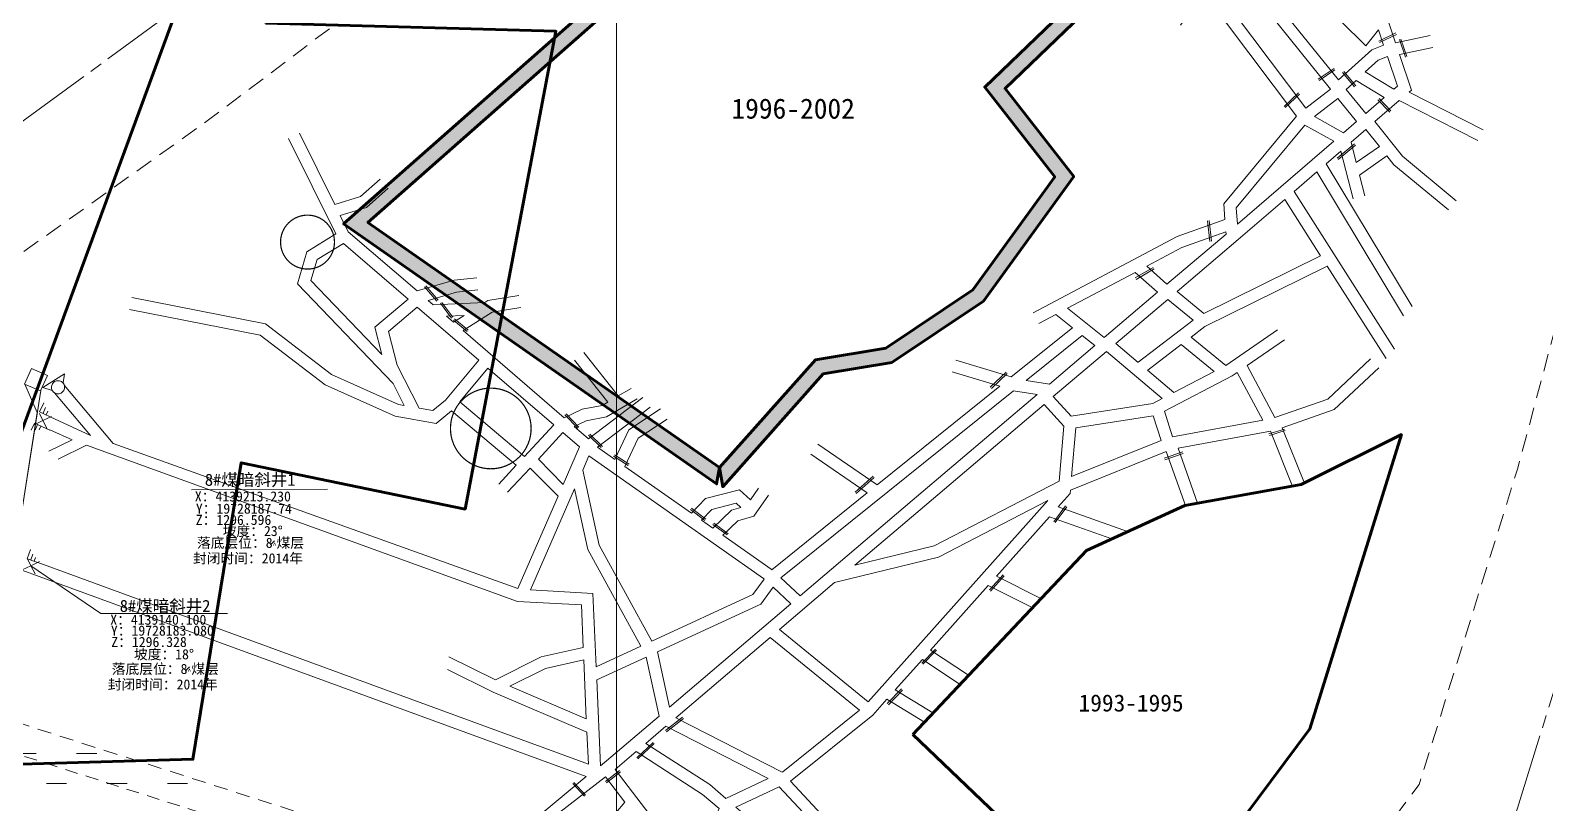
# Model space of a CAD drawing. Header units: inches. Extents: x 19725493 to 19730068, y 4137932 to 4142732.
# Drawn here: x 19728209 to 19728961, y 4139039 to 4139422 of the extents above; entities that cross this region are included whole.
import ezdxf

# ---------------------------------------------------------------- set-up
doc = ezdxf.new("R2010")
doc.units = ezdxf.units.IN
doc.header["$MEASUREMENT"] = 0
for name, pattern in [('井下积水区', [0.004, 0.0015, -0.001, 0.0015]), ('可采边界', [0.047, 0.02, -0.002, 0.003, -0.002, 0.02]), ('虚线', [0.0045, 0.00175, -0.001, 0.00175])]:
    doc.linetypes.add(name, pattern=pattern)
doc.layers.get('0').update_dxf_attribs({"lineweight": 0})
for name, color, linetype, lineweight in [('2026年下半年衔接计划', 7, 'Continuous', 0), ('8号煤层巷道', 7, 'Continuous', 0), ('sw8#煤积水区及注记', 7, 'Continuous', 0), ('sw探水警戒线', 7, 'Continuous', 15), ('井筒', 7, 'Continuous', 0), ('保安煤柱', 7, 'Continuous', 0), ('封闭井口', 7, 'Continuous', 0), ('煤巷', 7, 'Continuous', 0), ('积水区及标注', 7, 'Continuous', 15), ('经纬网', 7, 'Continuous', 0)]:
    doc.layers.add(name, color=color, linetype=linetype, lineweight=lineweight)
for name, color, linetype, lineweight, true_color in [('8号煤层采空区', 178, 'Continuous', 80, 0x00004c), ('8号煤层采空区注记', 178, 'Continuous', 0, 0x00004c), ('岩巷XDDK1500DCJ', 30, 'Continuous', 9, 0xff8000)]:
    doc.layers.add(name, color=color, linetype=linetype, lineweight=lineweight, true_color=true_color)
doc.styles.add('仿宋', font='')
doc.styles.add('宋体', font='')
doc.styles.get('仿宋').set_extended_font_data('仿宋')
doc.styles.get('宋体').set_extended_font_data('宋体')
doc.linetypes.add('县自治县旗县级市界', pattern='A,0.0015,-0.00115,[23,8#煤防尘系统图（7月份）.shx,S=3.07087e-07,R=0,X=0,Y=0],-0.00085,0.0015', length=0.005)

msp = doc.modelspace()

# ---------------------------------------------------------------- hatches: boundary and pattern name
for points in [[(19728647.12, 4139575.59), (19728364.68, 4139326.47), (19728549.68, 4139197.53), (19728551.2, 4139205.61), (19728376.8, 4139327.16), (19728652.48, 4139570.31), (19728650.22, 4139573.78)], [(19728753.8, 4139470.99), (19728748.43, 4139476.23), (19728734.37, 4139462.74), (19728742.01, 4139451.44), (19728682.66, 4139394.3), (19728717.37, 4139349.76), (19728676.69, 4139293.67), (19728633.66, 4139264.85), (19728598.73, 4139259.04), (19728551.2, 4139205.61), (19728552.75, 4139196.08), (19728602.57, 4139252.07), (19728636.49, 4139257.72), (19728681.98, 4139288.19), (19728726.75, 4139349.92), (19728692.72, 4139393.58), (19728751.77, 4139450.42), (19728744.12, 4139461.71)]]:
    msp.add_hatch(color=256).paths.add_polyline_path(points, flags=17)
at = {"layer": 'sw8#煤积水区及注记', "lineweight": 15, "true_color": 0x0000ff}
h = msp.add_hatch(dxfattribs=at)
h.set_pattern_fill('井下积水区_1_1_1', color=5, scale=5000, style=0, pattern_type=2)
h.set_pattern_definition([(0, (19727857.338, 4138838.88), (0, 30), [10, -20]), (180, (19727852.338, 4138823.88), (-4e-15, -30), [10, -20])])
h.paths.add_polyline_path([(19728100.55, 4138831.38), (19728138.67, 4138855.47), (19728185.1, 4138890.35), (19728231.97, 4138926.78), (19728272.55, 4138957.14), (19728319.89, 4138991.85), (19728344.8, 4139010.87), (19728365.06, 4139027.38), (19728142.21, 4139098.64), (19728062.22, 4139123.94), (19727854.84, 4138976.72), (19728053.59, 4138863.14)], flags=17)

# ---------------------------------------------------------------- linework, layer by layer
at = {"layer": '2026年下半年衔接计划', "color": 1, "lineweight": 100, "true_color": 0xff0000, "flags": 128}
msp.add_lwpolyline([(19726936.48, 4139624.44), (19727087.79, 4139471.4), (19727111.81, 4139446.95), (19727250.54, 4139632.96), (19727469.86, 4139520.69), (19727490.46, 4139426.18), (19727619.93, 4139371.45), (19727645.19, 4139445.33), (19727760.04, 4139399.01), (19728084.75, 4139271.51), (19728182.77, 4139204.43), (19728195.04, 4139196.34), (19728361.95, 4139650.75), (19727985.1, 4139868.75), (19728293.07, 4140363.91), (19728716.76, 4140096.02), (19728825.18, 4140284.19), (19728806.51, 4140295.72), (19728729.84, 4140344.15), (19728648.31, 4140393.52), (19728462.52, 4140503.99), (19729114.34, 4141482.27)], dxfattribs=at)
at = {"layer": '8号煤层巷道', "flags": 128}
for points in [[(19728878.04, 4139417.12), (19728886.5, 4139421.14)], [(19728878.04, 4139417.12), (19728886.5, 4139421.14)], [(19728878.38, 4139416.4), (19728886.84, 4139420.42)], [(19728878.38, 4139416.4), (19728886.84, 4139420.42)], [(19728888.22, 4139417.82), (19728891.22, 4139409.14)], [(19728888.22, 4139417.82), (19728891.22, 4139409.14)], [(19728888.97, 4139418.08), (19728891.98, 4139409.4)], [(19728888.97, 4139418.08), (19728891.98, 4139409.4)], [(19728847.95, 4139398.2), (19728855.86, 4139403.54)], [(19728847.95, 4139398.2), (19728855.86, 4139403.54)], [(19728848.39, 4139397.53), (19728856.31, 4139402.88)], [(19728848.39, 4139397.53), (19728856.31, 4139402.88)], [(19728860.04, 4139401.52), (19728866.06, 4139394.44)], [(19728860.04, 4139401.52), (19728866.06, 4139394.44)], [(19728860.65, 4139402.04), (19728866.66, 4139394.96)], [(19728860.65, 4139402.04), (19728866.66, 4139394.96)], [(19728831.11, 4139384.7), (19728838.21, 4139391.36)], [(19728831.11, 4139384.7), (19728838.21, 4139391.36)], [(19728831.66, 4139384.12), (19728838.76, 4139390.78)], [(19728831.66, 4139384.12), (19728838.76, 4139390.78)], [(19728877.63, 4139388.04), (19728883.49, 4139381.93)], [(19728877.63, 4139388.04), (19728883.49, 4139381.93)], [(19728878.2, 4139388.6), (19728884.07, 4139382.49)], [(19728878.2, 4139388.6), (19728884.07, 4139382.49)], [(19728857.42, 4139359.07), (19728865.95, 4139366.13)], [(19728857.42, 4139359.07), (19728865.95, 4139366.13)], [(19728857.93, 4139358.45), (19728866.46, 4139365.51)], [(19728857.93, 4139358.45), (19728866.46, 4139365.51)], [(19728793.15, 4139328.01), (19728794.32, 4139317.75)], [(19728793.15, 4139328.01), (19728794.32, 4139317.75)], [(19728793.95, 4139328.1), (19728795.12, 4139317.84)], [(19728793.95, 4139328.1), (19728795.12, 4139317.84)], [(19728757.28, 4139299.63), (19728766.17, 4139304.83)], [(19728757.28, 4139299.63), (19728766.17, 4139304.83)], [(19728757.68, 4139298.94), (19728766.57, 4139304.14)], [(19728757.68, 4139298.94), (19728766.57, 4139304.14)], [(19728404.85, 4139295.17), (19728411.02, 4139288.05)], [(19728404.85, 4139295.17), (19728411.02, 4139288.05)], [(19728405.45, 4139295.7), (19728411.62, 4139288.57)], [(19728405.45, 4139295.7), (19728411.62, 4139288.57)], [(19728412.79, 4139287.06), (19728418.2, 4139279.67)], [(19728412.79, 4139287.06), (19728418.2, 4139279.67)], [(19728413.44, 4139287.53), (19728418.84, 4139280.15)], [(19728413.44, 4139287.53), (19728418.84, 4139280.15)], [(19728419.25, 4139278.67), (19728425.95, 4139273.16)], [(19728419.25, 4139278.67), (19728425.95, 4139273.16)], [(19728419.76, 4139279.29), (19728426.46, 4139273.77)], [(19728419.76, 4139279.29), (19728426.46, 4139273.77)], [(19728220.23, 4139243.81), (19728215.66, 4139245.31), (19728226.33, 4139252.14), (19728225.65, 4139247.57)], [(19728226.39, 4139245.34), (19728226.37, 4139245.84), (19728226.27, 4139246.33), (19728226.1, 4139246.8), (19728225.86, 4139247.24), (19728225.55, 4139247.63), (19728225.19, 4139247.98), (19728224.78, 4139248.26), (19728224.33, 4139248.48), (19728223.85, 4139248.63), (19728223.36, 4139248.7), (19728222.86, 4139248.7), (19728222.37, 4139248.62), (19728221.89, 4139248.47), (19728221.44, 4139248.24), (19728221.04, 4139247.95), (19728220.68, 4139247.6), (19728220.38, 4139247.2), (19728220.14, 4139246.76), (19728219.98, 4139246.29), (19728219.88, 4139245.8), (19728219.87, 4139245.3), (19728219.93, 4139244.8), (19728220.06, 4139244.32), (19728220.27, 4139243.87), (19728220.55, 4139243.45), (19728220.88, 4139243.08), (19728221.27, 4139242.76), (19728221.7, 4139242.51), (19728222.17, 4139242.33), (19728222.65, 4139242.21), (19728223.15, 4139242.18), (19728223.65, 4139242.22), (19728224.14, 4139242.34), (19728224.6, 4139242.53), (19728225.03, 4139242.79), (19728225.41, 4139243.11), (19728225.74, 4139243.48), (19728226.01, 4139243.9), (19728226.21, 4139244.36), (19728226.34, 4139244.84), (19728226.39, 4139245.34)], [(19728685.37, 4139245.46), (19728693.28, 4139252.88)], [(19728685.37, 4139245.46), (19728693.28, 4139252.88)], [(19728685.92, 4139244.88), (19728693.82, 4139252.29)], [(19728685.92, 4139244.88), (19728693.82, 4139252.29)], [(19728474.48, 4139231.78), (19728480.82, 4139225.16)], [(19728474.48, 4139231.78), (19728480.82, 4139225.16)], [(19728475.05, 4139232.33), (19728481.4, 4139225.71)], [(19728475.05, 4139232.33), (19728481.4, 4139225.71)], [(19728461.43, 4139209.7), (19728473.66, 4139197.27), (19728481.74, 4139215.82), (19728473.48, 4139222.94), (19728461.41, 4139209.8)], [(19728461.43, 4139209.7), (19728473.66, 4139197.27), (19728481.74, 4139215.82), (19728473.48, 4139222.94), (19728461.41, 4139209.8)], [(19728486.24, 4139221.64), (19728492.47, 4139215.53)], [(19728486.24, 4139221.64), (19728492.47, 4139215.53)], [(19728486.8, 4139222.21), (19728493.03, 4139216.1)], [(19728486.8, 4139222.21), (19728493.03, 4139216.1)], [(19728823.55, 4139222.34), (19728831.33, 4139224.7)], [(19728823.55, 4139222.34), (19728831.33, 4139224.7)], [(19728823.78, 4139221.58), (19728831.56, 4139223.93)], [(19728823.78, 4139221.58), (19728831.56, 4139223.93)], [(19728498.56, 4139211.31), (19728505.86, 4139206.58)], [(19728498.56, 4139211.31), (19728505.86, 4139206.58)], [(19728499, 4139211.98), (19728506.3, 4139207.25)], [(19728499, 4139211.98), (19728506.3, 4139207.25)], [(19728771.65, 4139210.21), (19728780.79, 4139213.35)], [(19728771.65, 4139210.21), (19728780.79, 4139213.35)], [(19728771.91, 4139209.46), (19728781.05, 4139212.59)], [(19728771.91, 4139209.46), (19728781.05, 4139212.59)], [(19728618.36, 4139193.34), (19728627.27, 4139201.32)], [(19728618.36, 4139193.34), (19728627.27, 4139201.32)], [(19728618.9, 4139192.75), (19728627.8, 4139200.72)], [(19728618.9, 4139192.75), (19728627.8, 4139200.72)], [(19728561.62, 4139185.89), (19728559.39, 4139187.96), (19728547.36, 4139184.88), (19728542.14, 4139179.53), (19728547.73, 4139175.61), (19728557.07, 4139184.57), (19728561.62, 4139185.89)], [(19728561.62, 4139185.89), (19728559.39, 4139187.96), (19728547.36, 4139184.88), (19728542.14, 4139179.53), (19728547.73, 4139175.61), (19728557.07, 4139184.57), (19728561.62, 4139185.89)], [(19728536.76, 4139184.82), (19728543.87, 4139179.32)], [(19728536.76, 4139184.82), (19728543.87, 4139179.32)], [(19728537.25, 4139185.46), (19728544.36, 4139179.95)], [(19728537.25, 4139185.46), (19728544.36, 4139179.95)], [(19728722.73, 4139186.69), (19728716.87, 4139178.78)], [(19728722.73, 4139186.69), (19728716.87, 4139178.78)], [(19728723.38, 4139186.22), (19728717.52, 4139178.3)], [(19728723.38, 4139186.22), (19728717.52, 4139178.3)], [(19728547.84, 4139177.43), (19728554.95, 4139172.18)], [(19728547.84, 4139177.43), (19728554.95, 4139172.18)], [(19728548.31, 4139178.07), (19728555.43, 4139172.82)], [(19728548.31, 4139178.07), (19728555.43, 4139172.82)], [(19728684.97, 4139144.92), (19728691.76, 4139152.5)], [(19728684.97, 4139144.92), (19728691.76, 4139152.5)], [(19728685.57, 4139144.39), (19728692.35, 4139151.96)], [(19728685.57, 4139144.39), (19728692.35, 4139151.96)], [(19728651.42, 4139108.61), (19728658.19, 4139115.56)], [(19728651.42, 4139108.61), (19728658.19, 4139115.56)], [(19728651.99, 4139108.05), (19728658.76, 4139115)], [(19728651.99, 4139108.05), (19728658.76, 4139115)], [(19728634.27, 4139088.59), (19728641.36, 4139095.84)], [(19728634.27, 4139088.59), (19728641.36, 4139095.84)], [(19728634.84, 4139088.03), (19728641.93, 4139095.29)], [(19728634.84, 4139088.03), (19728641.93, 4139095.29)], [(19728524.42, 4139075.21), (19728532.78, 4139081.88)], [(19728524.42, 4139075.21), (19728532.78, 4139081.88)], [(19728524.92, 4139074.58), (19728533.28, 4139081.26)], [(19728524.92, 4139074.58), (19728533.28, 4139081.26)], [(19728510.08, 4139061.76), (19728518.17, 4139069.35)], [(19728510.08, 4139061.76), (19728518.17, 4139069.35)], [(19728510.63, 4139061.17), (19728518.72, 4139068.76)], [(19728510.63, 4139061.17), (19728518.72, 4139068.76)], [(19728494.64, 4139049.89), (19728501.45, 4139055.41)], [(19728494.64, 4139049.89), (19728501.45, 4139055.41)], [(19728495.14, 4139049.27), (19728501.96, 4139054.79)], [(19728495.14, 4139049.27), (19728501.96, 4139054.79)], [(19728478.36, 4139048.96), (19728484.12, 4139042.62)], [(19728478.36, 4139048.96), (19728484.12, 4139042.62)], [(19728478.96, 4139049.5), (19728484.72, 4139043.15)], [(19728478.96, 4139049.5), (19728484.72, 4139043.15)]]:
    msp.add_lwpolyline(points, dxfattribs=at)
at = {"layer": '8号煤层采空区', "color": 7, "flags": 128}
for points in [[(19728649.98, 4139568.1), (19728376.8, 4139327.16), (19728551.2, 4139205.61), (19728549.68, 4139197.53), (19728364.68, 4139326.47), (19728644.66, 4139573.42)], [(19728750.37, 4139467.71), (19728744.12, 4139461.71), (19728751.77, 4139450.42), (19728692.72, 4139393.58), (19728726.75, 4139349.92), (19728681.98, 4139288.19), (19728636.49, 4139257.72), (19728602.57, 4139252.07), (19728552.75, 4139196.08), (19728551.2, 4139205.61), (19728598.73, 4139259.04), (19728633.66, 4139264.85), (19728676.69, 4139293.67), (19728717.37, 4139349.76), (19728682.66, 4139394.3), (19728742.01, 4139451.44), (19728734.37, 4139462.74), (19728745.07, 4139473.01)], [(19728647.01, 4139073.26), (19728733.02, 4139164.57), (19728781.9, 4139186.81), (19728839.49, 4139197.25), (19728889.27, 4139221.97), (19728843.8, 4139076.12), (19728760.74, 4138964.56), (19728647.01, 4139073.26)]]:
    msp.add_lwpolyline(points, dxfattribs=at)
at = {"layer": 'sw8#煤积水区及注记', "color": 7, "linetype": '井下积水区', "lineweight": 13, "ltscale": 4590.68, "flags": 128}
msp.add_lwpolyline([(19728100.55, 4138831.38), (19728138.67, 4138855.47), (19728185.1, 4138890.35), (19728231.97, 4138926.78), (19728272.55, 4138957.14), (19728319.89, 4138991.85), (19728344.8, 4139010.87), (19728365.06, 4139027.38), (19728307.72, 4139045.71), (19728220.97, 4139073.45), (19728142.21, 4139098.64), (19728062.22, 4139123.94), (19727854.84, 4138976.72), (19728053.59, 4138863.14), (19728100.55, 4138831.38)], dxfattribs=at)
at = {"layer": 'sw探水警戒线', "color": 1, "linetype": '可采边界', "lineweight": 9, "ltscale": 2127.659574, "true_color": 0xff0000, "flags": 128}
for points in [[(19728772.52, 4139833.86), (19728887.84, 4139920.66), (19729000.27, 4139702.85), (19729041.58, 4139365.3), (19728994.94, 4139191.35), (19728943.24, 4139025.48), (19728871.04, 4138928.5), (19728872.06, 4138801.4), (19728750.97, 4138715.67), (19728533.26, 4138595.53)], [(19727782.12, 4139072.11), (19728039.75, 4139255.63), (19728495.37, 4139589.88)]]:
    msp.add_lwpolyline(points, dxfattribs=at)
at = {"layer": 'sw探水警戒线', "color": 1, "linetype": '虚线', "ltscale": 5000, "true_color": 0xff0000, "flags": 128}
for points in [[(19728698.06, 4139715.25), (19728870.58, 4139845.09), (19728951.72, 4139687.88), (19728990.77, 4139368.86), (19728946.91, 4139205.27), (19728898.04, 4139048.5), (19728820.9, 4138944.89), (19728821.85, 4138827.12), (19728724.36, 4138758.1), (19728457.28, 4138610.71)], [(19727803.01, 4139025.62), (19728297.14, 4139377.53), (19728538.61, 4139559.88)]]:
    msp.add_lwpolyline(points, dxfattribs=at)
at = {"layer": '井筒', "flags": 128}
for points in [[(19728212.98, 4139226.95), (19728211.77, 4139224.14)], [(19728213.77, 4139224.37), (19728214.62, 4139226.18)], [(19728210.57, 4139162.7), (19728209.6, 4139159.79)], [(19728211.22, 4139159.2), (19728211.9, 4139161.08)]]:
    msp.add_lwpolyline(points, dxfattribs=at)
at = {"layer": '保安煤柱', "color": 1, "lineweight": 60, "true_color": 0xff0000, "flags": 128}
msp.add_lwpolyline([(19728326, 4139426), (19728470, 4139422), (19728425, 4139185), (19728314, 4139208), (19728290, 4139061), (19727943, 4139051), (19727919, 4139065), (19727951, 4139137), (19727924, 4139243), (19727924, 4139279), (19727853, 4139284), (19727820, 4139443), (19727819, 4139518), (19727869, 4139558), (19727867, 4139593), (19727849, 4139692), (19727939, 4139911), (19728179, 4139784), (19728334, 4139663), (19728326, 4139426)], dxfattribs=at)
at = {"layer": '封闭井口', "color": 7, "lineweight": 0}
msp.add_line((19728289.28, 4139194.62), (19728356.75, 4139194.88), dxfattribs=at)
msp.add_line((19728289.28, 4139194.62), (19728356.75, 4139194.88), dxfattribs=at)
at = {"layer": '岩巷XDDK1500DCJ', "color": 7, "lineweight": 0}
for p, q in [((19728209.61, 4139156.94), (19728244.38, 4139133.21)), ((19728209.61, 4139156.94), (19728244.38, 4139133.21)), ((19728244.38, 4139133.21), (19728307.13, 4139133.21)), ((19728244.38, 4139133.21), (19728307.13, 4139133.21))]:
    msp.add_line(p, q, dxfattribs=at)
at = {"layer": '煤巷', "linetype": '县自治县旗县级市界', "lineweight": 9, "ltscale": 2000, "flags": 128}
for points in [[(19728821.54, 4139464.4), (19728809.33, 4139452.94), (19728828.38, 4139434.6), (19728858.11, 4139397.82), (19728874.52, 4139412.84), (19728880.39, 4139415.11), (19728877.85, 4139422.62), (19728871.64, 4139414.76), (19728821.54, 4139464.4)], [(19728821.54, 4139464.4), (19728809.33, 4139452.94), (19728828.38, 4139434.6), (19728858.11, 4139397.82), (19728874.52, 4139412.84), (19728880.39, 4139415.11), (19728877.85, 4139422.62), (19728871.64, 4139414.76), (19728821.54, 4139464.4)], [(19728804.74, 4139449.04), (19728795.39, 4139440.87), (19728806.48, 4139430.78), (19728841.86, 4139383.82), (19728854.03, 4139393.33), (19728823.96, 4139430.54), (19728804.74, 4139449.04)], [(19728804.74, 4139449.04), (19728795.39, 4139440.87), (19728806.48, 4139430.78), (19728841.86, 4139383.82), (19728854.03, 4139393.33), (19728823.96, 4139430.54), (19728804.74, 4139449.04)], [(19728779.66, 4139425.02), (19728789.27, 4139438.34), (19728802.03, 4139426.72), (19728837.29, 4139379.93), (19728801.21, 4139336.35), (19728801.77, 4139328.69), (19728778.01, 4139320.21), (19728706.61, 4139282.33)], [(19728779.66, 4139425.02), (19728789.27, 4139438.34), (19728802.03, 4139426.72), (19728837.29, 4139379.93), (19728801.21, 4139336.35), (19728801.77, 4139328.69), (19728778.01, 4139320.21), (19728706.61, 4139282.33)], [(19728892.33, 4139436.99), (19728882.65, 4139427.06), (19728886.34, 4139416.16), (19728903.54, 4139419.84)], [(19728892.33, 4139436.99), (19728882.65, 4139427.06), (19728886.34, 4139416.16), (19728903.54, 4139419.84)], [(19728904.8, 4139413.98), (19728888.28, 4139410.44), (19728894.24, 4139392.83), (19728893.06, 4139391.81), (19728929.8, 4139373.14)], [(19728904.8, 4139413.98), (19728888.28, 4139410.44), (19728894.24, 4139392.83), (19728893.06, 4139391.81), (19728929.8, 4139373.14)], [(19728885.51, 4139393.21), (19728887.27, 4139394.73), (19728882.31, 4139409.42), (19728877.73, 4139407.66), (19728871.35, 4139401.82), (19728885.51, 4139393.21)], [(19728885.51, 4139393.21), (19728887.27, 4139394.73), (19728882.31, 4139409.42), (19728877.73, 4139407.66), (19728871.35, 4139401.82), (19728885.51, 4139393.21)], [(19728880.74, 4139389.09), (19728866.75, 4139397.6), (19728861.89, 4139393.15), (19728871.57, 4139381.17), (19728880.74, 4139389.09)], [(19728880.74, 4139389.09), (19728866.75, 4139397.6), (19728861.89, 4139393.15), (19728871.57, 4139381.17), (19728880.74, 4139389.09)], [(19728857.8, 4139388.66), (19728846.23, 4139379.63), (19728860.54, 4139371.65), (19728867.03, 4139377.25), (19728857.8, 4139388.66)], [(19728857.8, 4139388.66), (19728846.23, 4139379.63), (19728860.54, 4139371.65), (19728867.03, 4139377.25), (19728857.8, 4139388.66)], [(19728927.08, 4139367.8), (19728888.16, 4139387.58), (19728876.13, 4139377.2), (19728889.84, 4139360.02), (19728916.38, 4139337.96)], [(19728927.08, 4139367.8), (19728888.16, 4139387.58), (19728876.13, 4139377.2), (19728889.84, 4139360.02), (19728916.38, 4139337.96)], [(19728841.38, 4139375.47), (19728855.71, 4139367.48), (19728807.95, 4139326.25), (19728807.37, 4139334.38), (19728841.38, 4139375.47)], [(19728841.38, 4139375.47), (19728855.71, 4139367.48), (19728807.95, 4139326.25), (19728807.37, 4139334.38), (19728841.38, 4139375.47)], [(19728259.77, 4139289.9), (19728325.97, 4139276.93), (19728358.71, 4139251.82), (19728392, 4139236.95), (19728394.83, 4139236.44), (19728389.29, 4139247.33), (19728341.79, 4139296.75), (19728346.44, 4139312.61), (19728360.9, 4139321.51), (19728337.48, 4139368.78)], [(19728259.77, 4139289.9), (19728325.97, 4139276.93), (19728358.71, 4139251.82), (19728392, 4139236.95), (19728394.83, 4139236.44), (19728389.29, 4139247.33), (19728341.79, 4139296.75), (19728346.44, 4139312.61), (19728360.9, 4139321.51), (19728337.48, 4139368.78)], [(19728382.81, 4139348.64), (19728373.07, 4139339.99), (19728360.4, 4139336.03), (19728342.85, 4139371.44)], [(19728382.81, 4139348.64), (19728373.07, 4139339.99), (19728360.4, 4139336.03), (19728342.85, 4139371.44)], [(19728871.59, 4139373.27), (19728864.26, 4139366.94), (19728866.85, 4139356.85), (19728878.34, 4139364.81), (19728871.59, 4139373.27)], [(19728871.59, 4139373.27), (19728864.26, 4139366.94), (19728866.85, 4139356.85), (19728878.34, 4139364.81), (19728871.59, 4139373.27)], [(19728865.27, 4139338.86), (19728859.19, 4139362.56), (19728851.87, 4139356.24), (19728894.51, 4139285.5)], [(19728865.27, 4139338.86), (19728859.19, 4139362.56), (19728851.87, 4139356.24), (19728894.51, 4139285.5)], [(19728912.55, 4139333.35), (19728885.53, 4139355.8), (19728882.09, 4139360.12), (19728868.44, 4139350.66), (19728871.08, 4139340.35)], [(19728912.55, 4139333.35), (19728885.53, 4139355.8), (19728882.09, 4139360.12), (19728868.44, 4139350.66), (19728871.08, 4139340.35)], [(19728890.22, 4139280.87), (19728847.26, 4139352.27), (19728836.01, 4139342.55), (19728885.88, 4139264.3)], [(19728890.22, 4139280.87), (19728847.26, 4139352.27), (19728836.01, 4139342.55), (19728885.88, 4139264.3)], [(19728430.73, 4139299.67), (19728419.52, 4139298.57), (19728401.18, 4139293.18), (19728367.06, 4139322.58), (19728363.1, 4139330.59), (19728376.09, 4139334.65), (19728386.79, 4139344.15)], [(19728849.2, 4139310.63), (19728791.27, 4139281.99), (19728778.06, 4139292.95), (19728808.35, 4139318.67), (19728831.42, 4139338.59), (19728849.2, 4139310.63)], [(19728849.2, 4139310.63), (19728791.27, 4139281.99), (19728778.06, 4139292.95), (19728808.35, 4139318.67), (19728831.42, 4139338.59), (19728849.2, 4139310.63)], [(19728364.63, 4139316.77), (19728351.55, 4139308.71), (19728348.52, 4139298.4), (19728383.74, 4139261.75), (19728380.14, 4139275.17), (19728396.67, 4139289.15), (19728364.63, 4139316.77)], [(19728364.63, 4139316.77), (19728351.55, 4139308.71), (19728348.52, 4139298.4), (19728383.74, 4139261.75), (19728380.14, 4139275.17), (19728396.67, 4139289.15), (19728364.63, 4139316.77)], [(19728802.21, 4139322.48), (19728780.44, 4139314.71), (19728762.93, 4139305.42), (19728772.97, 4139296.5), (19728802.29, 4139321.39), (19728802.21, 4139322.48)], [(19728802.21, 4139322.48), (19728780.44, 4139314.71), (19728762.93, 4139305.42), (19728772.97, 4139296.5), (19728802.29, 4139321.39), (19728802.21, 4139322.48)], [(19728768.35, 4139292.58), (19728757.28, 4139302.42), (19728723.67, 4139284.59), (19728741.85, 4139270.07), (19728768.35, 4139292.58)], [(19728768.35, 4139292.58), (19728757.28, 4139302.42), (19728723.67, 4139284.59), (19728741.85, 4139270.07), (19728768.35, 4139292.58)], [(19728881.64, 4139259.62), (19728852.44, 4139305.54), (19728791.72, 4139275.53), (19728784.96, 4139270.36), (19728802.11, 4139256.2), (19728802.26, 4139256.28), (19728827.82, 4139273.94)], [(19728881.64, 4139259.62), (19728852.44, 4139305.54), (19728791.72, 4139275.53), (19728784.96, 4139270.36), (19728802.11, 4139256.2), (19728802.26, 4139256.28), (19728827.82, 4139273.94)], [(19728451.64, 4139290.91), (19728436.24, 4139288.46), (19728434.7, 4139287.48), (19728409.09, 4139286.35), (19728406.58, 4139288.52), (19728420.67, 4139292.66), (19728431.31, 4139293.7)], [(19728451.64, 4139290.91), (19728436.24, 4139288.46), (19728434.7, 4139287.48), (19728409.09, 4139286.35), (19728406.58, 4139288.52), (19728420.67, 4139292.66), (19728431.31, 4139293.7)], [(19728401.27, 4139285.18), (19728386.92, 4139273.05), (19728391.37, 4139256.44), (19728402.23, 4139235.12), (19728408.95, 4139233.92), (19728415.29, 4139239.08), (19728431.76, 4139258.9), (19728401.27, 4139285.18)], [(19728401.27, 4139285.18), (19728386.92, 4139273.05), (19728391.37, 4139256.44), (19728402.23, 4139235.12), (19728408.95, 4139233.92), (19728415.29, 4139239.08), (19728431.76, 4139258.9), (19728401.27, 4139285.18)], [(19728758.72, 4139257.77), (19728747.67, 4139267.15), (19728773.42, 4139289.01), (19728785.92, 4139278.64), (19728758.69, 4139257.83)], [(19728758.72, 4139257.77), (19728747.67, 4139267.15), (19728773.42, 4139289.01), (19728785.92, 4139278.64), (19728758.69, 4139257.83)], [(19728441.67, 4139197.45), (19728450.32, 4139206.78), (19728418.25, 4139233.76), (19728410.61, 4139227.53), (19728390.22, 4139231.17), (19728355.62, 4139246.63), (19728323.43, 4139271.31), (19728258.61, 4139284.02)], [(19728441.67, 4139197.45), (19728450.32, 4139206.78), (19728418.25, 4139233.76), (19728410.61, 4139227.53), (19728390.22, 4139231.17), (19728355.62, 4139246.63), (19728323.43, 4139271.31), (19728258.61, 4139284.02)], [(19728415.72, 4139280.64), (19728424.53, 4139281.03), (19728419.2, 4139277.65), (19728415.72, 4139280.64)], [(19728415.72, 4139280.64), (19728424.53, 4139281.03), (19728419.2, 4139277.65), (19728415.72, 4139280.64)], [(19728452.58, 4139284.99), (19728438.4, 4139282.73), (19728423.94, 4139273.56), (19728474.06, 4139230.35), (19728483.09, 4139234.51), (19728492.93, 4139236.45), (19728495.71, 4139238.09), (19728479.16, 4139258.89)], [(19728452.58, 4139284.99), (19728438.4, 4139282.73), (19728423.94, 4139273.56), (19728474.06, 4139230.35), (19728483.09, 4139234.51), (19728492.93, 4139236.45), (19728495.71, 4139238.09), (19728479.16, 4139258.89)], [(19728709.42, 4139277.04), (19728717.89, 4139281.53), (19728726.09, 4139274.98), (19728695.76, 4139250.57), (19728668.28, 4139258.82)], [(19728709.42, 4139277.04), (19728717.89, 4139281.53), (19728726.09, 4139274.98), (19728695.76, 4139250.57), (19728668.28, 4139258.82)], [(19728737.19, 4139266.12), (19728730.9, 4139271.15), (19728703.15, 4139248.82), (19728714.71, 4139247.03), (19728737.19, 4139266.12)], [(19728737.19, 4139266.12), (19728730.9, 4139271.15), (19728703.15, 4139248.82), (19728714.71, 4139247.03), (19728737.19, 4139266.12)], [(19728483.85, 4139262.62), (19728500.93, 4139241.16), (19728507.29, 4139244.89)], [(19728483.85, 4139262.62), (19728500.93, 4139241.16), (19728507.29, 4139244.89)], [(19728716.64, 4139240.81), (19728725.54, 4139231.03), (19728765.99, 4139237.37), (19728770.64, 4139239.79), (19728743.04, 4139263.22), (19728716.64, 4139240.81)], [(19728716.64, 4139240.81), (19728725.54, 4139231.03), (19728765.99, 4139237.37), (19728770.64, 4139239.79), (19728743.04, 4139263.22), (19728716.64, 4139240.81)], [(19728763.4, 4139253.84), (19728776.38, 4139242.79), (19728796.34, 4139253.19), (19728780.08, 4139266.62), (19728763.45, 4139253.84)], [(19728763.4, 4139253.84), (19728776.38, 4139242.79), (19728796.34, 4139253.19), (19728780.08, 4139266.62), (19728763.45, 4139253.84)], [(19728831.23, 4139269), (19728812.8, 4139256.28), (19728826.52, 4139230.52), (19728852.76, 4139239.58), (19728873.95, 4139259.47)], [(19728831.23, 4139269), (19728812.8, 4139256.28), (19728826.52, 4139230.52), (19728852.76, 4139239.58), (19728873.95, 4139259.47)], [(19728436.31, 4139254.98), (19728422.33, 4139238.16), (19728454.4, 4139211.18), (19728468.94, 4139226.85), (19728436.31, 4139254.98)], [(19728436.31, 4139254.98), (19728422.33, 4139238.16), (19728454.4, 4139211.18), (19728468.94, 4139226.85), (19728436.31, 4139254.98)], [(19728841.17, 4139197.88), (19728830.06, 4139225.4), (19728855.93, 4139234.33), (19728878.06, 4139255.09)], [(19728841.17, 4139197.88), (19728830.06, 4139225.4), (19728855.93, 4139234.33), (19728878.06, 4139255.09)], [(19728666.55, 4139253.08), (19728690.1, 4139246.01), (19728629.23, 4139197.01), (19728599.8, 4139217.16)], [(19728666.55, 4139253.08), (19728690.1, 4139246.01), (19728629.23, 4139197.01), (19728599.8, 4139217.16)], [(19728775.78, 4139220.85), (19728771.74, 4139233.6), (19728805.36, 4139251.13), (19728807.84, 4139252.84), (19728820.47, 4139229.12), (19728775.78, 4139220.85)], [(19728775.78, 4139220.85), (19728771.74, 4139233.6), (19728805.36, 4139251.13), (19728807.84, 4139252.84), (19728820.47, 4139229.12), (19728775.78, 4139220.85)], [(19728221.42, 4139242.66), (19728239.2, 4139221.59), (19728221.45, 4139229.84)], [(19728221.42, 4139242.66), (19728239.2, 4139221.59), (19728221.45, 4139229.84)], [(19728226.24, 4139246.47), (19728250.46, 4139217.55), (19728451.12, 4139145.57), (19728471.08, 4139191.36), (19728457.25, 4139205.36), (19728446.07, 4139193.37)], [(19728226.24, 4139246.47), (19728250.46, 4139217.55), (19728451.12, 4139145.57), (19728471.08, 4139191.36), (19728457.25, 4139205.36), (19728446.07, 4139193.37)], [(19728513.09, 4139240.35), (19728486.19, 4139219.9), (19728479.06, 4139226.05), (19728484.95, 4139228.76), (19728495.1, 4139230.77), (19728510.33, 4139239.73)], [(19728513.09, 4139240.35), (19728486.19, 4139219.9), (19728479.06, 4139226.05), (19728484.95, 4139228.76), (19728495.1, 4139230.77), (19728510.33, 4139239.73)], [(19728591.17, 4139142.01), (19728646.71, 4139189.3), (19728708.66, 4139241.9), (19728696.83, 4139243.73), (19728581.48, 4139150.89), (19728591.17, 4139142.01)], [(19728591.17, 4139142.01), (19728646.71, 4139189.3), (19728708.66, 4139241.9), (19728696.83, 4139243.73), (19728581.48, 4139150.89), (19728591.17, 4139142.01)], [(19728516.72, 4139235.58), (19728490.6, 4139215.72), (19728499.18, 4139209.69), (19728506.13, 4139224.34), (19728521.83, 4139234.68)], [(19728516.72, 4139235.58), (19728490.6, 4139215.72), (19728499.18, 4139209.69), (19728506.13, 4139224.34), (19728521.83, 4139234.68)], [(19728618.29, 4139157.22), (19728650.6, 4139184.73), (19728712.07, 4139236.92), (19728721.92, 4139226.11), (19728719.53, 4139198.95), (19728657.58, 4139166.78), (19728618.29, 4139157.22)], [(19728618.29, 4139157.22), (19728650.6, 4139184.73), (19728712.07, 4139236.92), (19728721.92, 4139226.11), (19728719.53, 4139198.95), (19728657.58, 4139166.78), (19728618.29, 4139157.22)], [(19728525.13, 4139229.67), (19728510.83, 4139220.25), (19728504.16, 4139206.2), (19728537.17, 4139183.02), (19728544.24, 4139190.28), (19728561.07, 4139194.57), (19728566.42, 4139189.62), (19728570.47, 4139195.41)], [(19728525.13, 4139229.67), (19728510.83, 4139220.25), (19728504.16, 4139206.2), (19728537.17, 4139183.02), (19728544.24, 4139190.28), (19728561.07, 4139194.57), (19728566.42, 4139189.62), (19728570.47, 4139195.41)], [(19728727.87, 4139225.33), (19728725.74, 4139201.15), (19728770.06, 4139219.06), (19728766.17, 4139231.33), (19728727.87, 4139225.33)], [(19728727.87, 4139225.33), (19728725.74, 4139201.15), (19728770.06, 4139219.06), (19728766.17, 4139231.33), (19728727.87, 4139225.33)], [(19728219.1, 4139224.28), (19728230.21, 4139219.38), (19728218.55, 4139213.7)], [(19728219.1, 4139224.28), (19728230.21, 4139219.38), (19728218.55, 4139213.7)], [(19728788.12, 4139188.02), (19728778.47, 4139215.25), (19728824.27, 4139223.72), (19728835.1, 4139196.72)], [(19728788.12, 4139188.02), (19728778.47, 4139215.25), (19728824.27, 4139223.72), (19728835.1, 4139196.72)], [(19728416.97, 4139111.82), (19728440.11, 4139100.29), (19728462.74, 4139111.74), (19728483.53, 4139116.41), (19728482.61, 4139137.47), (19728450.93, 4139139.27), (19728237.24, 4139216.69), (19728223.2, 4139209.82)], [(19728416.97, 4139111.82), (19728440.11, 4139100.29), (19728462.74, 4139111.74), (19728483.53, 4139116.41), (19728482.61, 4139137.47), (19728450.93, 4139139.27), (19728237.24, 4139216.69), (19728223.2, 4139209.82)], [(19728573.2, 4139150.34), (19728567.68, 4139142.6), (19728517.55, 4139119.5), (19728491.45, 4139167.11), (19728483.31, 4139204.41), (19728486.35, 4139211.38), (19728572.96, 4139150.56), (19728573.2, 4139150.34)], [(19728573.2, 4139150.34), (19728567.68, 4139142.6), (19728517.55, 4139119.5), (19728491.45, 4139167.11), (19728483.31, 4139204.41), (19728486.35, 4139211.38), (19728572.96, 4139150.56), (19728573.2, 4139150.34)], [(19728596.41, 4139212.21), (19728624.35, 4139193.09), (19728577.01, 4139154.98), (19728576.72, 4139155.25), (19728552.73, 4139172.09), (19728560.16, 4139179.22), (19728568.07, 4139181.52), (19728575.38, 4139191.97)], [(19728596.41, 4139212.21), (19728624.35, 4139193.09), (19728577.01, 4139154.98), (19728576.72, 4139155.25), (19728552.73, 4139172.09), (19728560.16, 4139179.22), (19728568.07, 4139181.52), (19728575.38, 4139191.97)], [(19728753.45, 4139173.89), (19728719.09, 4139186.09), (19728725, 4139192.72), (19728725.15, 4139194.44), (19728772.68, 4139213.65), (19728782.16, 4139186.88)], [(19728457.38, 4139144.91), (19728479.22, 4139195.03), (19728485.78, 4139164.99), (19728512.09, 4139116.98), (19728489.96, 4139106.78), (19728488.37, 4139143.15), (19728457.38, 4139144.91)], [(19728457.38, 4139144.91), (19728479.22, 4139195.03), (19728485.78, 4139164.99), (19728512.09, 4139116.98), (19728489.96, 4139106.78), (19728488.37, 4139143.15), (19728457.38, 4139144.91)], [(19728608.14, 4139148.58), (19728580.87, 4139125.36), (19728624.87, 4139089.43), (19728713.88, 4139189.26), (19728659.7, 4139161.13), (19728608.14, 4139148.58)], [(19728608.14, 4139148.58), (19728580.87, 4139125.36), (19728624.87, 4139089.43), (19728713.88, 4139189.26), (19728659.7, 4139161.13), (19728608.14, 4139148.58)], [(19728710.39, 4139140.71), (19728688.45, 4139151.73), (19728714.78, 4139181.25), (19728745.63, 4139170.32)], [(19728710.39, 4139140.71), (19728688.45, 4139151.73), (19728714.78, 4139181.25), (19728745.63, 4139170.32)], [(19728215.92, 4139157.48), (19728486.08, 4139058.61), (19728485.37, 4139074.34), (19728438.87, 4139094.21), (19728416.22, 4139105.5)], [(19728215.92, 4139157.48), (19728486.08, 4139058.61), (19728485.37, 4139074.34), (19728438.87, 4139094.21), (19728416.22, 4139105.5)], [(19728440.48, 4139015.45), (19728484.97, 4139052.47), (19728213.75, 4139151.66)], [(19728440.48, 4139015.45), (19728484.97, 4139052.47), (19728213.75, 4139151.66)], [(19728586.57, 4139138.09), (19728577.66, 4139146.26), (19728571.64, 4139137.82), (19728520.38, 4139114.2), (19728526.36, 4139086.82), (19728586.57, 4139138.09)], [(19728674.56, 4139102.67), (19728655.74, 4139115.03), (19728684.32, 4139147.09), (19728706.18, 4139136.15)], [(19728674.56, 4139102.67), (19728655.74, 4139115.03), (19728684.32, 4139147.09), (19728706.18, 4139136.15)], [(19728620.48, 4139085.28), (19728576.23, 4139121.4), (19728529.4, 4139081.53), (19728582.23, 4139054.59), (19728582.58, 4139054.75), (19728620.48, 4139085.28)], [(19728620.48, 4139085.28), (19728576.23, 4139121.4), (19728529.4, 4139081.53), (19728582.23, 4139054.59), (19728582.58, 4139054.75), (19728620.48, 4139085.28)], [(19728483.8, 4139110.33), (19728464.78, 4139106.05), (19728447.21, 4139097.16), (19728485.08, 4139080.99), (19728483.8, 4139110.33)], [(19728483.8, 4139110.33), (19728464.78, 4139106.05), (19728447.21, 4139097.16), (19728485.08, 4139080.99), (19728483.8, 4139110.33)], [(19728492.17, 4139057.74), (19728495.01, 4139060.12), (19728521.19, 4139082.41), (19728514.81, 4139111.63), (19728490.24, 4139100.31), (19728492.09, 4139057.77)], [(19728492.17, 4139057.74), (19728495.01, 4139060.12), (19728521.19, 4139082.41), (19728514.81, 4139111.63), (19728490.24, 4139100.31), (19728492.09, 4139057.77)], [(19728656.97, 4139083.92), (19728638.2, 4139095.37), (19728651.7, 4139110.51), (19728670.52, 4139098.12)], [(19728656.97, 4139083.92), (19728638.2, 4139095.37), (19728651.7, 4139110.51), (19728670.52, 4139098.12)], [(19728652.7, 4139079.42), (19728634.15, 4139090.82), (19728627.1, 4139082.92), (19728586.34, 4139050.08), (19728623.69, 4139010), (19728644.59, 4138995.62), (19728662.98, 4138993.22), (19728663.86, 4138980.92), (19728640.13, 4138967.36), (19728669.94, 4138941.39), (19728761.6, 4138857.98)], [(19728652.7, 4139079.42), (19728634.15, 4139090.82), (19728627.1, 4139082.92), (19728586.34, 4139050.08), (19728623.69, 4139010), (19728644.59, 4138995.62), (19728662.98, 4138993.22), (19728663.86, 4138980.92), (19728640.13, 4138967.36), (19728669.94, 4138941.39), (19728761.6, 4138857.98)], [(19728554.26, 4139041.54), (19728575.33, 4139051.37), (19728524.46, 4139077.32), (19728514.52, 4139068.86), (19728546.28, 4139048.4), (19728554.26, 4139041.54)], [(19728554.26, 4139041.54), (19728575.33, 4139051.37), (19728524.46, 4139077.32), (19728514.52, 4139068.86), (19728546.28, 4139048.4), (19728554.26, 4139041.54)], [(19728550.87, 4139036.55), (19728539.99, 4139011.11), (19728527.28, 4139019.3), (19728499.31, 4139055.9), (19728509.75, 4139064.8), (19728542.69, 4139043.58), (19728550.87, 4139036.55)], [(19728550.87, 4139036.55), (19728539.99, 4139011.11), (19728527.28, 4139019.3), (19728499.31, 4139055.9), (19728509.75, 4139064.8), (19728542.69, 4139043.58), (19728550.87, 4139036.55)], [(19728444.13, 4139013.17), (19728494.56, 4139052.24), (19728504.12, 4139039.73), (19728468.44, 4138997.4)], [(19728444.13, 4139013.17), (19728494.56, 4139052.24), (19728504.12, 4139039.73), (19728468.44, 4138997.4)], [(19728580.75, 4139047.28), (19728609.43, 4139016.51), (19728597.43, 4139004.43), (19728559.25, 4139037.25), (19728580.75, 4139047.28)], [(19728580.75, 4139047.28), (19728609.43, 4139016.51), (19728597.43, 4139004.43), (19728559.25, 4139037.25), (19728580.75, 4139047.28)]]:
    msp.add_lwpolyline(points, dxfattribs=at)
at = {"layer": '煤巷', "color": 18, "true_color": 0x260000, "const_width": 0.6}
for points in [[(19728360.21, 4139317.42, -1), (19728333.46, 4139317.42, -1), (19728360.21, 4139317.42)], [(19728457.71, 4139225.01, -1), (19728417.71, 4139225.01, -1), (19728457.71, 4139225.01)]]:
    msp.add_lwpolyline(points, format="xyb", dxfattribs=at)
at = {"layer": '煤巷', "color": 18, "lineweight": 9, "true_color": 0x260000, "flags": 128}
for points in [[(19728217.91, 4139251.29), (19728210.03, 4139254.74), (19728206.58, 4139247.04), (19728214.46, 4139243.59), (19728217.91, 4139251.29)], [(19728220.23, 4139243.81), (19728215.66, 4139245.31), (19728226.33, 4139252.14), (19728225.65, 4139247.57)], [(19728226.39, 4139245.34), (19728226.37, 4139245.84), (19728226.27, 4139246.33), (19728226.1, 4139246.8), (19728225.86, 4139247.24), (19728225.55, 4139247.63), (19728225.19, 4139247.98), (19728224.78, 4139248.26), (19728224.33, 4139248.48), (19728223.85, 4139248.63), (19728223.36, 4139248.7), (19728222.86, 4139248.7), (19728222.37, 4139248.62), (19728221.89, 4139248.47), (19728221.44, 4139248.24), (19728221.04, 4139247.95), (19728220.68, 4139247.6), (19728220.38, 4139247.2), (19728220.14, 4139246.76), (19728219.98, 4139246.29), (19728219.88, 4139245.8), (19728219.87, 4139245.3), (19728219.93, 4139244.8), (19728220.06, 4139244.32), (19728220.27, 4139243.87), (19728220.55, 4139243.45), (19728220.88, 4139243.08), (19728221.27, 4139242.76), (19728221.7, 4139242.51), (19728222.17, 4139242.33), (19728222.65, 4139242.21), (19728223.15, 4139242.18), (19728223.65, 4139242.22), (19728224.14, 4139242.34), (19728224.6, 4139242.53), (19728225.03, 4139242.79), (19728225.41, 4139243.11), (19728225.74, 4139243.48), (19728226.01, 4139243.9), (19728226.21, 4139244.36), (19728226.34, 4139244.84), (19728226.39, 4139245.34)], [(19728192.95, 4139160.06), (19728202.48, 4139167.01), (19728212.83, 4139232.91), (19728206.6, 4139247.01)], [(19728201.19, 4139158.77), (19728214.53, 4139243.75)]]:
    msp.add_lwpolyline(points, dxfattribs=at)
at = {"layer": '煤巷', "lineweight": 9, "flags": 128}
for points in [[(19728216.07, 4139237.75), (19728214.02, 4139233.32), (19728221.78, 4139229.69)], [(19728216.9, 4139235.35), (19728215.69, 4139232.53)], [(19728217.24, 4139231.81), (19728218.09, 4139233.62)], [(19728209.77, 4139224.23), (19728211.39, 4139227.69), (19728219.12, 4139224.08)], [(19728212.98, 4139226.95), (19728211.77, 4139224.14)], [(19728213.77, 4139224.37), (19728214.62, 4139226.18)], [(19728209.54, 4139165.02), (19728207.87, 4139160.42), (19728215.92, 4139157.48)], [(19728210.57, 4139162.7), (19728209.6, 4139159.79)], [(19728211.22, 4139159.2), (19728211.9, 4139161.08)], [(19728204.43, 4139151.01), (19728205.74, 4139154.6), (19728213.75, 4139151.66)]]:
    msp.add_lwpolyline(points, dxfattribs=at)
at = {"layer": '煤巷', "color": 1, "lineweight": 9, "true_color": 0xff0000, "flags": 128}
for points in [[(19728219.96, 4139230.98), (19728215.56, 4139228.88), (19728213.89, 4139232.38), (19728215.56, 4139228.88), (19728211.25, 4139226.83), (19728215.56, 4139228.88), (19728217.71, 4139224.82)], [(19728214.01, 4139159.03), (19728209.61, 4139156.94), (19728207.95, 4139160.44), (19728209.61, 4139156.94), (19728205.3, 4139154.89), (19728209.61, 4139156.94), (19728211.76, 4139152.88)]]:
    msp.add_lwpolyline(points, dxfattribs=at)
at = {"layer": '积水区及标注', "color": 7, "linetype": '井下积水区', "lineweight": 9, "ltscale": 4250, "flags": 128}
msp.add_lwpolyline([(19728112.44, 4138832.72), (19728147.73, 4138855.03), (19728190.71, 4138887.31), (19728234.1, 4138921.04), (19728271.67, 4138949.15), (19728315.51, 4138981.29), (19728338.57, 4138998.89), (19728357.32, 4139014.18), (19728304.24, 4139031.15), (19728223.92, 4139056.83), (19728151.01, 4139080.15), (19728076.95, 4139103.57), (19727884.96, 4138967.28), (19728068.97, 4138862.13), (19728112.44, 4138832.72)], dxfattribs=at)
at = {"layer": '经纬网', "color": 18, "lineweight": 9, "true_color": 0x260000, "flags": 128}
msp.add_lwpolyline([(19728500, 4138000), (19728500, 4142500)], dxfattribs=at)

# ---------------------------------------------------------------- texts
at = {"layer": '8号煤层采空区注记', "color": 7, "style": '宋体'}
msp.add_text('1996-2002', height=10, dxfattribs=at).set_placement((19728557.03, 4139378.64))
at = {"layer": '8号煤层采空区注记', "style": '宋体'}
msp.add_text('1993-1995', height=8.5, dxfattribs=at).set_placement((19728729.19, 4139084.65))
at = {"layer": '封闭井口', "color": 7}
for s, height, style, p in [('8#煤暗斜井1', 6, '宋体', (19728295.93, 4139196.57)), ('X：4139213.230', 5, '宋体', (19728290.96, 4139188.82)), ('X：4139213.230', 5, '宋体', (19728290.96, 4139188.82)), ('Y：19728187.74', 5, '宋体', (19728291.47, 4139182.76)), ('Y：19728187.74', 5, '宋体', (19728291.47, 4139182.76)), ('Z：1296.596', 5, '宋体', (19728291.44, 4139177.18)), ('Z：1296.596', 5, '宋体', (19728291.44, 4139177.18)), ('坡度：23°', 5, '仿宋', (19728304.78, 4139171.67)), ('封闭时间：2014年', 5, '仿宋', (19728290.04, 4139158.13)), ('8#煤暗斜井2', 6, '宋体', (19728253.72, 4139134.03)), ('8#煤暗斜井2', 6, '宋体', (19728253.72, 4139134.03)), ('X：4139140.100', 5, '宋体', (19728249.02, 4139127.68)), ('X：4139140.100', 5, '宋体', (19728249.02, 4139127.68)), ('Y：19728183.080', 5, '宋体', (19728249.34, 4139122.28)), ('Y：19728183.080', 5, '宋体', (19728249.34, 4139122.28)), ('Z：1296.328', 5, '宋体', (19728249.55, 4139116.65)), ('Z：1296.328', 5, '宋体', (19728249.55, 4139116.65)), ('坡度：18°', 5, '仿宋', (19728260.77, 4139110.54)), ('封闭时间：2014年', 5, '仿宋', (19728247.81, 4139095.59))]:
    msp.add_text(s, height=height, dxfattribs=dict(at, style=style)).set_placement(p)
at = {"layer": '封闭井口', "color": 7, "char_height": 5, "width": 85.5817, "attachment_point": 5, "style": '宋体'}
for insert in [(19728318.57, 4139168.01), (19728276.33, 4139105.47)]:
    msp.add_mtext('\\A1;落底层位：8{\\H0.5x;\\S#^ ;}煤层', dxfattribs=dict(at, insert=insert))

doc.saveas('drawing.dxf')
